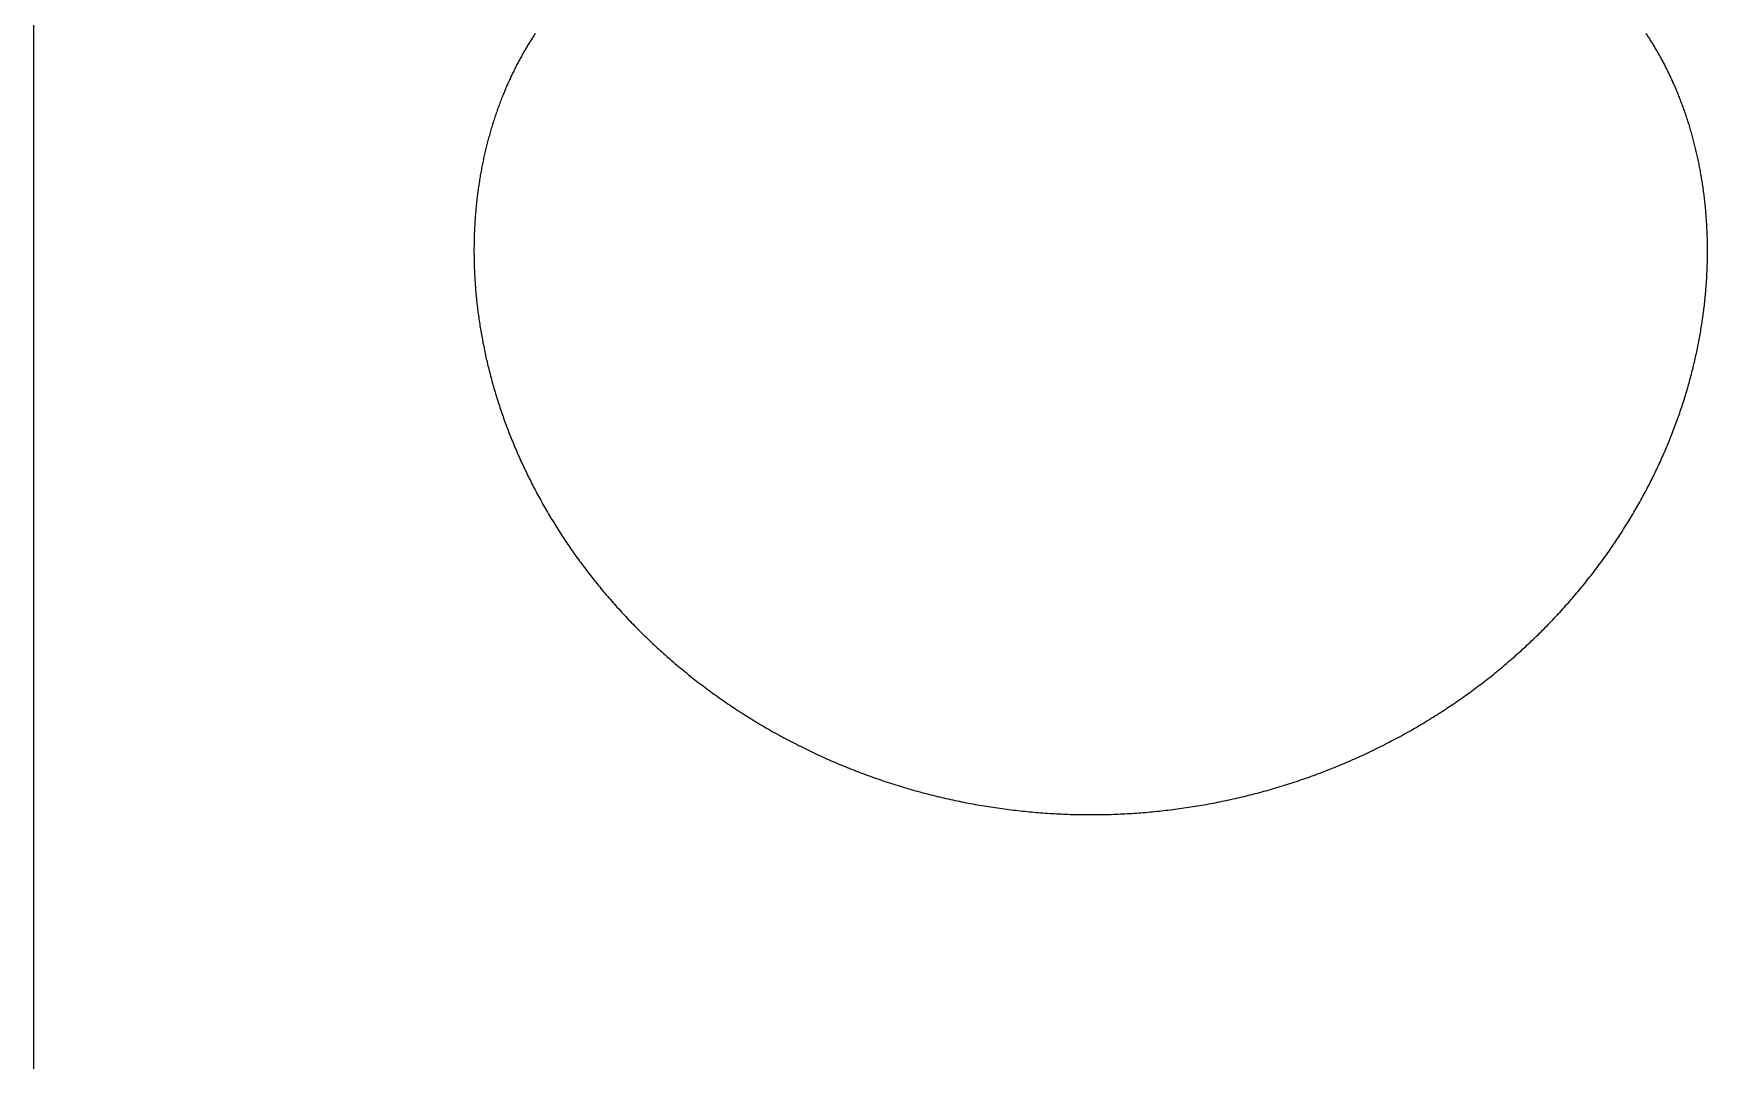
# Model space of a CAD drawing. Header units: metres. Extents: x 0 to 80, y 0 to 80.
# Drawn here: x 0 to 21.11, y 25.9 to 38.85 of the extents above; entities that cross this region are included whole.
import ezdxf

# ---------------------------------------------------------------- set-up
doc = ezdxf.new("R2010")
doc.units = ezdxf.units.M

msp = doc.modelspace()

# ---------------------------------------------------------------- linework, layer by layer
msp.add_line((0, 80), (0, 0))
at = {"layer": 'ENGRAVE'}
msp.add_lwpolyline([(6.328916, 38.850555), (6.321378, 38.839252), (6.313854, 38.827885), (6.306347, 38.816456), (6.298855, 38.804963), (6.291379, 38.793407), (6.28392, 38.781788), (6.276477, 38.770106), (6.269052, 38.75836), (6.261645, 38.746552), (6.254255, 38.73468), (6.246884, 38.722746), (6.239532, 38.710748), (6.232199, 38.698687), (6.224885, 38.686563), (6.217592, 38.674376), (6.210318, 38.662127), (6.203066, 38.649814), (6.195834, 38.637438), (6.188624, 38.625), (6.181435, 38.612499), (6.174269, 38.599935), (6.167125, 38.587308), (6.160004, 38.574618), (6.152906, 38.561866), (6.145832, 38.549051), (6.138782, 38.536174), (6.131756, 38.523234), (6.124755, 38.510232), (6.117779, 38.497167), (6.110829, 38.48404), (6.103904, 38.470851), (6.097006, 38.457599), (6.090134, 38.444285), (6.083289, 38.43091), (6.076472, 38.417472), (6.069682, 38.403972), (6.062921, 38.39041), (6.056188, 38.376787), (6.049483, 38.363101), (6.042808, 38.349354), (6.036163, 38.335546), (6.029547, 38.321676), (6.022962, 38.307744), (6.016407, 38.293752), (6.009883, 38.279698), (6.003391, 38.265582), (5.996931, 38.251406), (5.990502, 38.237169), (5.984106, 38.222871), (5.977743, 38.208512), (5.971414, 38.194093), (5.965118, 38.179612), (5.958855, 38.165072), (5.952628, 38.150471), (5.946434, 38.13581), (5.940276, 38.121088), (5.934154, 38.106307), (5.928067, 38.091466), (5.922016, 38.076564), (5.916002, 38.061604), (5.910025, 38.046583), (5.904085, 38.031503), (5.898182, 38.016364), (5.892318, 38.001166), (5.886491, 37.985908), (5.880704, 37.970592), (5.874955, 37.955217), (5.869246, 37.939783), (5.863577, 37.92429), (5.857947, 37.90874), (5.852358, 37.89313), (5.84681, 37.877463), (5.841303, 37.861738), (5.835838, 37.845955), (5.830415, 37.830114), (5.825033, 37.814216), (5.819695, 37.79826), (5.814399, 37.782247), (5.809146, 37.766177), (5.803938, 37.75005), (5.798773, 37.733866), (5.793652, 37.717626), (5.788576, 37.701329), (5.783545, 37.684976), (5.77856, 37.668567), (5.77362, 37.652102), (5.768726, 37.635581), (5.763879, 37.619004), (5.759079, 37.602372), (5.754325, 37.585685), (5.749619, 37.568943), (5.744961, 37.552145), (5.740351, 37.535293), (5.735789, 37.518387), (5.731276, 37.501426), (5.726812, 37.484411), (5.722398, 37.467342), (5.718033, 37.450219), (5.713719, 37.433043), (5.709455, 37.415813), (5.705242, 37.39853), (5.70108, 37.381194), (5.696969, 37.363805), (5.692911, 37.346364), (5.688904, 37.32887), (5.68495, 37.311324), (5.681048, 37.293726), (5.6772, 37.276076), (5.673405, 37.258375), (5.669664, 37.240622), (5.665977, 37.222818), (5.662345, 37.204963), (5.658767, 37.187058), (5.655244, 37.169102), (5.651776, 37.151095), (5.648365, 37.133039), (5.645009, 37.114933), (5.641709, 37.096777), (5.638467, 37.078572), (5.635281, 37.060318), (5.632152, 37.042015), (5.629081, 37.023663), (5.626068, 37.005263), (5.623113, 36.986814), (5.620217, 36.968318), (5.617379, 36.949773), (5.6146, 36.931182), (5.611881, 36.912543), (5.609222, 36.893857), (5.606623, 36.875124), (5.604084, 36.856345), (5.601605, 36.83752), (5.599188, 36.818649), (5.596831, 36.799732), (5.594537, 36.780769), (5.592304, 36.761761), (5.590133, 36.742709), (5.588025, 36.723611), (5.585979, 36.704469), (5.583996, 36.685283), (5.582077, 36.666053), (5.580221, 36.64678), (5.578429, 36.627463), (5.576701, 36.608102), (5.575038, 36.5887), (5.573439, 36.569254), (5.571906, 36.549766), (5.570437, 36.530236), (5.569034, 36.510665), (5.567697, 36.491052), (5.566426, 36.471398), (5.565222, 36.451703), (5.564084, 36.431967), (5.563013, 36.412191), (5.562009, 36.392375), (5.561072, 36.372519), (5.560204, 36.352624), (5.559403, 36.33269), (5.558671, 36.312717), (5.558007, 36.292705), (5.557412, 36.272655), (5.556886, 36.252567), (5.556429, 36.232441), (5.556042, 36.212278), (5.555725, 36.192078), (5.555477, 36.171841), (5.555301, 36.151568), (5.555194, 36.131258), (5.555159, 36.110913), (5.555194, 36.090532), (5.555301, 36.070116), (5.55548, 36.049665), (5.55573, 36.029179), (5.556052, 36.008659), (5.556447, 35.988105), (5.556914, 35.967517), (5.557454, 35.946896), (5.558067, 35.926242), (5.558754, 35.905556), (5.559513, 35.884837), (5.560347, 35.864086), (5.561254, 35.843303), (5.562236, 35.822489), (5.563292, 35.801644), (5.564422, 35.780768), (5.565628, 35.759861), (5.566908, 35.738925), (5.568264, 35.717959), (5.569695, 35.696963), (5.571203, 35.675938), (5.572786, 35.654885), (5.574445, 35.633803), (5.57618, 35.612693), (5.577992, 35.591556), (5.579881, 35.570391), (5.581847, 35.549199), (5.58389, 35.52798), (5.586011, 35.506736), (5.588209, 35.485465), (5.590485, 35.464168), (5.592839, 35.442846), (5.595271, 35.421499), (5.597782, 35.400128), (5.600371, 35.378732), (5.603039, 35.357313), (5.605786, 35.33587), (5.608612, 35.314404), (5.611517, 35.292915), (5.614502, 35.271403), (5.617567, 35.24987), (5.620712, 35.228314), (5.623936, 35.206738), (5.627241, 35.18514), (5.630626, 35.163522), (5.634092, 35.141883), (5.637639, 35.120225), (5.641267, 35.098547), (5.644976, 35.076849), (5.648766, 35.055133), (5.652637, 35.033399), (5.65659, 35.011646), (5.660625, 34.989876), (5.664742, 34.968088), (5.668941, 34.946284), (5.673222, 34.924463), (5.677586, 34.902625), (5.682032, 34.880772), (5.686561, 34.858903), (5.691172, 34.83702), (5.695867, 34.815121), (5.700645, 34.793209), (5.705506, 34.771282), (5.71045, 34.749342), (5.715478, 34.727388), (5.72059, 34.705422), (5.725785, 34.683443), (5.731065, 34.661453), (5.736428, 34.639451), (5.741876, 34.617437), (5.747408, 34.595413), (5.753025, 34.573378), (5.758726, 34.551333), (5.764512, 34.529278), (5.770383, 34.507214), (5.776339, 34.485142), (5.782379, 34.46306), (5.788505, 34.440971), (5.794717, 34.418873), (5.801013, 34.396769), (5.807395, 34.374657), (5.813863, 34.352539), (5.820417, 34.330415), (5.827056, 34.308285), (5.833781, 34.28615), (5.840593, 34.264009), (5.84749, 34.241865), (5.854473, 34.219716), (5.861543, 34.197563), (5.8687, 34.175407), (5.875942, 34.153247), (5.883272, 34.131086), (5.890688, 34.108922), (5.89819, 34.086756), (5.90578, 34.064589), (5.913456, 34.042421), (5.921219, 34.020253), (5.92907, 33.998084), (5.937007, 33.975916), (5.945032, 33.953748), (5.953144, 33.931581), (5.961343, 33.909416), (5.969629, 33.887253), (5.978003, 33.865092), (5.986465, 33.842934), (5.995014, 33.820779), (6.00365, 33.798627), (6.012374, 33.776479), (6.021186, 33.754336), (6.030086, 33.732197), (6.039073, 33.710064), (6.048149, 33.687936), (6.057312, 33.665814), (6.066563, 33.643698), (6.075902, 33.62159), (6.085329, 33.599488), (6.094844, 33.577394), (6.104448, 33.555308), (6.114139, 33.533231), (6.123918, 33.511163), (6.133786, 33.489103), (6.143742, 33.467054), (6.153786, 33.445014), (6.163918, 33.422986), (6.174138, 33.400968), (6.184447, 33.378961), (6.194844, 33.356966), (6.205329, 33.334984), (6.215902, 33.313014), (6.226564, 33.291056), (6.237314, 33.269113), (6.248153, 33.247183), (6.259079, 33.225268), (6.270094, 33.203367), (6.281198, 33.181481), (6.292389, 33.159611), (6.303669, 33.137757), (6.315037, 33.115919), (6.326493, 33.094098), (6.338038, 33.072294), (6.349671, 33.050507), (6.361392, 33.028739), (6.373201, 33.006989), (6.385099, 32.985258), (6.397084, 32.963546), (6.409158, 32.941854), (6.42132, 32.920182), (6.43357, 32.89853), (6.445907, 32.8769), (6.458333, 32.85529), (6.470847, 32.833703), (6.483449, 32.812138), (6.496139, 32.790595), (6.508916, 32.769075), (6.521781, 32.747579), (6.534734, 32.726106), (6.547775, 32.704658), (6.560903, 32.683235), (6.574119, 32.661836), (6.587423, 32.640464), (6.600814, 32.619117), (6.614292, 32.597796), (6.627858, 32.576502), (6.641511, 32.555235), (6.655251, 32.533996), (6.669078, 32.512785), (6.682993, 32.491603), (6.696994, 32.470449), (6.711082, 32.449324), (6.725258, 32.428229), (6.73952, 32.407164), (6.753868, 32.38613), (6.768304, 32.365126), (6.782826, 32.344154), (6.797434, 32.323214), (6.812129, 32.302305), (6.826909, 32.281429), (6.841777, 32.260587), (6.85673, 32.239777), (6.871769, 32.219001), (6.886894, 32.19826), (6.902105, 32.177553), (6.917401, 32.156881), (6.932783, 32.136245), (6.94825, 32.115644), (6.963803, 32.095079), (6.979441, 32.074552), (6.995164, 32.054061), (7.010972, 32.033607), (7.026865, 32.013192), (7.042843, 31.992815), (7.058906, 31.972476), (7.075053, 31.952177), (7.091284, 31.931917), (7.1076, 31.911697), (7.123999, 31.891517), (7.140483, 31.871378), (7.15705, 31.85128), (7.173702, 31.831223), (7.190437, 31.811208), (7.207255, 31.791236), (7.224157, 31.771306), (7.241141, 31.75142), (7.258209, 31.731577), (7.27536, 31.711777), (7.292593, 31.692022), (7.309909, 31.672312), (7.327307, 31.652647), (7.344788, 31.633027), (7.362351, 31.613453), (7.379995, 31.593926), (7.397722, 31.574445), (7.415529, 31.555011), (7.433419, 31.535624), (7.451389, 31.516286), (7.469441, 31.496995), (7.487574, 31.477753), (7.505787, 31.45856), (7.524081, 31.439417), (7.542455, 31.420323), (7.56091, 31.40128), (7.579444, 31.382286), (7.598059, 31.363344), (7.616753, 31.344454), (7.635526, 31.325614), (7.654379, 31.306827), (7.673311, 31.288093), (7.692322, 31.269411), (7.711411, 31.250782), (7.730579, 31.232207), (7.749825, 31.213686), (7.769149, 31.19522), (7.788552, 31.176808), (7.808031, 31.158451), (7.827589, 31.14015), (7.847223, 31.121904), (7.866935, 31.103715), (7.886723, 31.085582), (7.906588, 31.067506), (7.92653, 31.049488), (7.946547, 31.031527), (7.966641, 31.013624), (7.98681, 30.99578), (8.007055, 30.977994), (8.027375, 30.960268), (8.047771, 30.942601), (8.068241, 30.924994), (8.088785, 30.907447), (8.109404, 30.889961), (8.130097, 30.872536), (8.150864, 30.855172), (8.171705, 30.83787), (8.192619, 30.82063), (8.213606, 30.803452), (8.234666, 30.786337), (8.255799, 30.769285), (8.277004, 30.752296), (8.298282, 30.735371), (8.319631, 30.718511), (8.341052, 30.701714), (8.362544, 30.684983), (8.384108, 30.668317), (8.405742, 30.651716), (8.427447, 30.635181), (8.449223, 30.618713), (8.471068, 30.602311), (8.492984, 30.585975), (8.514969, 30.569707), (8.537023, 30.553507), (8.559146, 30.537374), (8.581338, 30.52131), (8.603599, 30.505314), (8.625928, 30.489387), (8.648324, 30.473529), (8.670789, 30.457741), (8.693321, 30.442023), (8.715919, 30.426375), (8.738585, 30.410797), (8.761317, 30.39529), (8.784115, 30.379855), (8.80698, 30.364491), (8.82991, 30.349198), (8.852905, 30.333978), (8.875965, 30.31883), (8.89909, 30.303755), (8.92228, 30.288753), (8.945534, 30.273824), (8.968851, 30.258969), (8.992232, 30.244189), (9.015677, 30.229482), (9.039184, 30.21485), (9.062754, 30.200293), (9.086387, 30.185811), (9.110081, 30.171404), (9.133837, 30.157074), (9.157655, 30.142819), (9.181533, 30.128641), (9.205473, 30.11454), (9.229473, 30.100515), (9.253533, 30.086568), (9.277652, 30.072699), (9.301832, 30.058907), (9.32607, 30.045194), (9.350367, 30.031559), (9.374723, 30.018002), (9.399137, 30.004525), (9.423609, 29.991127), (9.448138, 29.977809), (9.472725, 29.96457), (9.497369, 29.951412), (9.522069, 29.938334), (9.546825, 29.925337), (9.571637, 29.91242), (9.596504, 29.899585), (9.621427, 29.886832), (9.646404, 29.87416), (9.671437, 29.86157), (9.696523, 29.849063), (9.721663, 29.836638), (9.746856, 29.824296), (9.772103, 29.812037), (9.797402, 29.799861), (9.822753, 29.787769), (9.848157, 29.77576), (9.873613, 29.763836), (9.899119, 29.751996), (9.924677, 29.740241), (9.950285, 29.728571), (9.975944, 29.716986), (10.001652, 29.705486), (10.02741, 29.694071), (10.053218, 29.682743), (10.079074, 29.6715), (10.104978, 29.660344), (10.130931, 29.649274), (10.156931, 29.638291), (10.182979, 29.627395), (10.209073, 29.616587), (10.235214, 29.605865), (10.261402, 29.595232), (10.287635, 29.584686), (10.313914, 29.574228), (10.340238, 29.563859), (10.366606, 29.553578), (10.393019, 29.543387), (10.419476, 29.533284), (10.445977, 29.52327), (10.47252, 29.513346), (10.499107, 29.503511), (10.525736, 29.493766), (10.552407, 29.484111), (10.57912, 29.474547), (10.605874, 29.465073), (10.632669, 29.455689), (10.659504, 29.446397), (10.68638, 29.437195), (10.713295, 29.428085), (10.740249, 29.419066), (10.767243, 29.410139), (10.794275, 29.401303), (10.821345, 29.39256), (10.848453, 29.383909), (10.875599, 29.37535), (10.902781, 29.366883), (10.93, 29.35851), (10.957255, 29.350229), (10.984546, 29.342041), (11.011872, 29.333947), (11.039234, 29.325946), (11.066629, 29.318038), (11.094059, 29.310225), (11.121523, 29.302505), (11.14902, 29.294879), (11.17655, 29.287348), (11.204113, 29.279911), (11.231707, 29.272569), (11.259334, 29.265321), (11.286992, 29.258168), (11.31468, 29.251111), (11.342399, 29.244148), (11.370149, 29.237281), (11.397927, 29.230509), (11.425736, 29.223833), (11.453573, 29.217253), (11.481438, 29.210768), (11.509331, 29.20438), (11.537252, 29.198087), (11.565201, 29.191891), (11.593175, 29.185792), (11.621177, 29.179789), (11.649204, 29.173883), (11.677257, 29.168073), (11.705335, 29.162361), (11.733437, 29.156745), (11.761564, 29.151227), (11.789714, 29.145806), (11.817888, 29.140483), (11.846085, 29.135257), (11.874304, 29.130128), (11.902546, 29.125098), (11.930809, 29.120165), (11.959094, 29.11533), (11.987399, 29.110594), (12.015725, 29.105955), (12.044071, 29.101415), (12.072436, 29.096973), (12.100821, 29.092629), (12.129224, 29.088384), (12.157646, 29.084238), (12.186085, 29.080191), (12.214542, 29.076242), (12.243016, 29.072392), (12.271506, 29.068641), (12.300013, 29.06499), (12.328535, 29.061437), (12.357073, 29.057983), (12.385625, 29.054629), (12.414192, 29.051375), (12.442773, 29.048219), (12.471367, 29.045163), (12.499974, 29.042207), (12.528594, 29.03935), (12.557227, 29.036593), (12.585871, 29.033936), (12.614526, 29.031379), (12.643193, 29.028921), (12.67187, 29.026564), (12.700557, 29.024306), (12.729253, 29.022148), (12.757959, 29.02009), (12.786674, 29.018133), (12.815397, 29.016275), (12.844128, 29.014518), (12.872866, 29.012861), (12.901611, 29.011304), (12.930363, 29.009848), (12.959121, 29.008492), (12.987884, 29.007236), (13.016653, 29.00608), (13.045427, 29.005025), (13.074205, 29.004071), (13.102987, 29.003216), (13.131773, 29.002463), (13.160562, 29.001809), (13.189353, 29.001256), (13.218146, 29.000804), (13.246942, 29.000452), (13.275738, 29.000201), (13.304535, 29.00005), (13.333333, 29), (13.362131, 29.00005), (13.390929, 29.000201), (13.419725, 29.000452), (13.44852, 29.000804), (13.477314, 29.001256), (13.506105, 29.001809), (13.534894, 29.002463), (13.563679, 29.003216), (13.592461, 29.004071), (13.62124, 29.005025), (13.650013, 29.00608), (13.678782, 29.007236), (13.707546, 29.008492), (13.736304, 29.009848), (13.765056, 29.011304), (13.793801, 29.012861), (13.822539, 29.014518), (13.85127, 29.016275), (13.879993, 29.018133), (13.908707, 29.02009), (13.937413, 29.022148), (13.96611, 29.024306), (13.994797, 29.026564), (14.023474, 29.028921), (14.05214, 29.031379), (14.080796, 29.033936), (14.10944, 29.036593), (14.138072, 29.03935), (14.166692, 29.042207), (14.1953, 29.045163), (14.223894, 29.048219), (14.252475, 29.051375), (14.281042, 29.054629), (14.309594, 29.057983), (14.338131, 29.061437), (14.366654, 29.06499), (14.39516, 29.068641), (14.423651, 29.072392), (14.452125, 29.076242), (14.480581, 29.080191), (14.509021, 29.084238), (14.537442, 29.088384), (14.565846, 29.092629), (14.59423, 29.096973), (14.622596, 29.101415), (14.650941, 29.105955), (14.679267, 29.110594), (14.707573, 29.11533), (14.735857, 29.120165), (14.764121, 29.125098), (14.792362, 29.130128), (14.820582, 29.135257), (14.848779, 29.140483), (14.876952, 29.145806), (14.905103, 29.151227), (14.93323, 29.156745), (14.961332, 29.162361), (14.98941, 29.168073), (15.017463, 29.173883), (15.04549, 29.179789), (15.073491, 29.185792), (15.101466, 29.191891), (15.129414, 29.198087), (15.157335, 29.20438), (15.185229, 29.210768), (15.213094, 29.217253), (15.240931, 29.223833), (15.268739, 29.230509), (15.296518, 29.237281), (15.324267, 29.244148), (15.351986, 29.251111), (15.379675, 29.258168), (15.407333, 29.265321), (15.434959, 29.272569), (15.462554, 29.279911), (15.490116, 29.287348), (15.517646, 29.294879), (15.545144, 29.302505), (15.572607, 29.310225), (15.600037, 29.318038), (15.627433, 29.325946), (15.654794, 29.333947), (15.68212, 29.342041), (15.709411, 29.350229), (15.736666, 29.35851), (15.763885, 29.366883), (15.791068, 29.37535), (15.818213, 29.383909), (15.845321, 29.39256), (15.872392, 29.401303), (15.899424, 29.410139), (15.926417, 29.419066), (15.953372, 29.428085), (15.980287, 29.437195), (16.007163, 29.446397), (16.033998, 29.455689), (16.060793, 29.465073), (16.087547, 29.474547), (16.11426, 29.484111), (16.140931, 29.493766), (16.16756, 29.503511), (16.194146, 29.513346), (16.22069, 29.52327), (16.247191, 29.533284), (16.273647, 29.543387), (16.30006, 29.553578), (16.326429, 29.563859), (16.352753, 29.574228), (16.379032, 29.584686), (16.405265, 29.595232), (16.431452, 29.605865), (16.457593, 29.616587), (16.483688, 29.627395), (16.509736, 29.638291), (16.535736, 29.649274), (16.561688, 29.660344), (16.587593, 29.6715), (16.613449, 29.682743), (16.639256, 29.694071), (16.665014, 29.705486), (16.690723, 29.716986), (16.716381, 29.728571), (16.74199, 29.740241), (16.767547, 29.751996), (16.793054, 29.763836), (16.818509, 29.77576), (16.843913, 29.787769), (16.869265, 29.799861), (16.894564, 29.812037), (16.919811, 29.824296), (16.945004, 29.836638), (16.970144, 29.849063), (16.99523, 29.86157), (17.020262, 29.87416), (17.04524, 29.886832), (17.070162, 29.899585), (17.09503, 29.91242), (17.119842, 29.925337), (17.144598, 29.938334), (17.169298, 29.951412), (17.193942, 29.96457), (17.218528, 29.977809), (17.243058, 29.991127), (17.267529, 30.004525), (17.291943, 30.018002), (17.316299, 30.031559), (17.340597, 30.045194), (17.364835, 30.058907), (17.389014, 30.072699), (17.413134, 30.086568), (17.437194, 30.100515), (17.461194, 30.11454), (17.485133, 30.128641), (17.509012, 30.142819), (17.532829, 30.157074), (17.556586, 30.171404), (17.58028, 30.185811), (17.603912, 30.200293), (17.627482, 30.21485), (17.65099, 30.229482), (17.674434, 30.244189), (17.697815, 30.258969), (17.721133, 30.273824), (17.744387, 30.288753), (17.767576, 30.303755), (17.790701, 30.31883), (17.813762, 30.333978), (17.836757, 30.349198), (17.859687, 30.364491), (17.882551, 30.379855), (17.90535, 30.39529), (17.928082, 30.410797), (17.950747, 30.426375), (17.973346, 30.442023), (17.995878, 30.457741), (18.018342, 30.473529), (18.040739, 30.489387), (18.063068, 30.505314), (18.085328, 30.52131), (18.10752, 30.537374), (18.129644, 30.553507), (18.151698, 30.569707), (18.173683, 30.585975), (18.195598, 30.602311), (18.217444, 30.618713), (18.239219, 30.635181), (18.260924, 30.651716), (18.282559, 30.668317), (18.304122, 30.684983), (18.325615, 30.701714), (18.347036, 30.718511), (18.368385, 30.735371), (18.389662, 30.752296), (18.410868, 30.769285), (18.432, 30.786337), (18.45306, 30.803452), (18.474048, 30.82063), (18.494962, 30.83787), (18.515802, 30.855172), (18.536569, 30.872536), (18.557262, 30.889961), (18.577881, 30.907447), (18.598426, 30.924994), (18.618896, 30.942601), (18.639291, 30.960268), (18.659611, 30.977994), (18.679856, 30.99578), (18.700026, 31.013624), (18.720119, 31.031527), (18.740137, 31.049488), (18.760078, 31.067506), (18.779943, 31.085582), (18.799732, 31.103715), (18.819443, 31.121904), (18.839078, 31.14015), (18.858635, 31.158451), (18.878115, 31.176808), (18.897517, 31.19522), (18.916842, 31.213686), (18.936088, 31.232207), (18.955256, 31.250782), (18.974345, 31.269411), (18.993356, 31.288093), (19.012288, 31.306827), (19.03114, 31.325614), (19.049914, 31.344454), (19.068608, 31.363344), (19.087222, 31.382286), (19.105757, 31.40128), (19.124211, 31.420323), (19.142586, 31.439417), (19.16088, 31.45856), (19.179093, 31.477753), (19.197226, 31.496995), (19.215277, 31.516286), (19.233248, 31.535624), (19.251137, 31.555011), (19.268945, 31.574445), (19.286671, 31.593926), (19.304316, 31.613453), (19.321879, 31.633027), (19.339359, 31.652647), (19.356758, 31.672312), (19.374073, 31.692022), (19.391307, 31.711777), (19.408458, 31.731577), (19.425525, 31.75142), (19.44251, 31.771306), (19.459412, 31.791236), (19.47623, 31.811208), (19.492965, 31.831223), (19.509616, 31.85128), (19.526184, 31.871378), (19.542667, 31.891517), (19.559067, 31.911697), (19.575383, 31.931917), (19.591614, 31.952177), (19.607761, 31.972476), (19.623823, 31.992815), (19.639801, 32.013192), (19.655694, 32.033607), (19.671502, 32.054061), (19.687225, 32.074552), (19.702864, 32.095079), (19.718416, 32.115644), (19.733884, 32.136245), (19.749266, 32.156881), (19.764562, 32.177553), (19.779773, 32.19826), (19.794898, 32.219001), (19.809937, 32.239777), (19.82489, 32.260587), (19.839757, 32.281429), (19.854538, 32.302305), (19.869233, 32.323214), (19.883841, 32.344154), (19.898363, 32.365126), (19.912798, 32.38613), (19.927147, 32.407164), (19.941409, 32.428229), (19.955584, 32.449324), (19.969673, 32.470449), (19.983674, 32.491603), (19.997588, 32.512785), (20.011416, 32.533996), (20.025156, 32.555235), (20.038809, 32.576502), (20.052375, 32.597796), (20.065853, 32.619117), (20.079244, 32.640464), (20.092547, 32.661836), (20.105763, 32.683235), (20.118892, 32.704658), (20.131932, 32.726106), (20.144885, 32.747579), (20.157751, 32.769075), (20.170528, 32.790595), (20.183218, 32.812138), (20.195819, 32.833703), (20.208333, 32.85529), (20.220759, 32.8769), (20.233097, 32.89853), (20.245347, 32.920182), (20.257509, 32.941854), (20.269582, 32.963546), (20.281568, 32.985258), (20.293465, 33.006989), (20.305275, 33.028739), (20.316996, 33.050507), (20.328629, 33.072294), (20.340173, 33.094098), (20.35163, 33.115919), (20.362998, 33.137757), (20.374278, 33.159611), (20.385469, 33.181481), (20.396572, 33.203367), (20.407587, 33.225268), (20.418514, 33.247183), (20.429352, 33.269113), (20.440102, 33.291056), (20.450764, 33.313014), (20.461338, 33.334984), (20.471823, 33.356966), (20.48222, 33.378961), (20.492528, 33.400968), (20.502749, 33.422986), (20.512881, 33.445014), (20.522925, 33.467054), (20.532881, 33.489103), (20.542748, 33.511163), (20.552528, 33.533231), (20.562219, 33.555308), (20.571822, 33.577394), (20.581337, 33.599488), (20.590764, 33.62159), (20.600104, 33.643698), (20.609355, 33.665814), (20.618518, 33.687936), (20.627593, 33.710064), (20.636581, 33.732197), (20.64548, 33.754336), (20.654292, 33.776479), (20.663017, 33.798627), (20.671653, 33.820779), (20.680202, 33.842934), (20.688663, 33.865092), (20.697037, 33.887253), (20.705324, 33.909416), (20.713523, 33.931581), (20.721635, 33.953748), (20.72966, 33.975916), (20.737597, 33.998084), (20.745447, 34.020253), (20.753211, 34.042421), (20.760887, 34.064589), (20.768476, 34.086756), (20.775979, 34.108922), (20.783395, 34.131086), (20.790724, 34.153247), (20.797967, 34.175407), (20.805123, 34.197563), (20.812193, 34.219716), (20.819177, 34.241865), (20.826074, 34.264009), (20.832885, 34.28615), (20.839611, 34.308285), (20.84625, 34.330415), (20.852803, 34.352539), (20.859271, 34.374657), (20.865653, 34.396769), (20.87195, 34.418873), (20.878161, 34.440971), (20.884287, 34.46306), (20.890328, 34.485142), (20.896284, 34.507214), (20.902155, 34.529278), (20.907941, 34.551333), (20.913642, 34.573378), (20.919258, 34.595413), (20.924791, 34.617437), (20.930238, 34.639451), (20.935602, 34.661453), (20.940881, 34.683443), (20.946077, 34.705422), (20.951189, 34.727388), (20.956217, 34.749342), (20.961161, 34.771282), (20.966022, 34.793209), (20.9708, 34.815121), (20.975495, 34.83702), (20.980106, 34.858903), (20.984635, 34.880772), (20.989081, 34.902625), (20.993445, 34.924463), (20.997726, 34.946284), (21.001925, 34.968088), (21.006041, 34.989876), (21.010076, 35.011646), (21.014029, 35.033399), (21.017901, 35.055133), (21.021691, 35.076849), (21.0254, 35.098547), (21.029028, 35.120225), (21.032574, 35.141883), (21.03604, 35.163522), (21.039426, 35.18514), (21.04273, 35.206738), (21.045955, 35.228314), (21.0491, 35.24987), (21.052164, 35.271403), (21.055149, 35.292915), (21.058055, 35.314404), (21.060881, 35.33587), (21.063628, 35.357313), (21.066296, 35.378732), (21.068885, 35.400128), (21.071395, 35.421499), (21.073828, 35.442846), (21.076182, 35.464168), (21.078458, 35.485465), (21.080656, 35.506736), (21.082776, 35.52798), (21.084819, 35.549199), (21.086785, 35.570391), (21.088674, 35.591556), (21.090486, 35.612693), (21.092222, 35.633803), (21.093881, 35.654885), (21.095464, 35.675938), (21.096971, 35.696963), (21.098403, 35.717959), (21.099758, 35.738925), (21.101039, 35.759861), (21.102244, 35.780768), (21.103375, 35.801644), (21.104431, 35.822489), (21.105413, 35.843303), (21.10632, 35.864086), (21.107153, 35.884837), (21.107913, 35.905556), (21.108599, 35.926242), (21.109212, 35.946896), (21.109752, 35.967517), (21.11022, 35.988105), (21.110614, 36.008659), (21.110937, 36.029179), (21.111187, 36.049665), (21.111365, 36.070116), (21.111472, 36.090532), (21.111508, 36.110913), (21.111472, 36.131258), (21.111366, 36.151568), (21.111189, 36.171841), (21.110942, 36.192078), (21.110625, 36.212278), (21.110237, 36.232441), (21.109781, 36.252567), (21.109255, 36.272655), (21.10866, 36.292705), (21.107996, 36.312717), (21.107263, 36.33269), (21.106463, 36.352624), (21.105594, 36.372519), (21.104658, 36.392375), (21.103654, 36.412191), (21.102583, 36.431967), (21.101445, 36.451703), (21.10024, 36.471398), (21.09897, 36.491052), (21.097632, 36.510665), (21.09623, 36.530236), (21.094761, 36.549766), (21.093227, 36.569254), (21.091629, 36.5887), (21.089965, 36.608102), (21.088237, 36.627463), (21.086445, 36.64678), (21.08459, 36.666053), (21.08267, 36.685283), (21.080688, 36.704469), (21.078642, 36.723611), (21.076534, 36.742709), (21.074363, 36.761761), (21.07213, 36.780769), (21.069835, 36.799732), (21.067479, 36.818649), (21.065061, 36.83752), (21.062583, 36.856345), (21.060044, 36.875124), (21.057445, 36.893857), (21.054785, 36.912543), (21.052066, 36.931182), (21.049288, 36.949773), (21.04645, 36.968318), (21.043554, 36.986814), (21.040599, 37.005263), (21.037585, 37.023663), (21.034514, 37.042015), (21.031386, 37.060318), (21.0282, 37.078572), (21.024957, 37.096777), (21.021658, 37.114933), (21.018302, 37.133039), (21.01489, 37.151095), (21.011423, 37.169102), (21.0079, 37.187058), (21.004322, 37.204963), (21.000689, 37.222818), (20.997002, 37.240622), (20.993261, 37.258375), (20.989467, 37.276076), (20.985618, 37.293726), (20.981717, 37.311324), (20.977763, 37.32887), (20.973756, 37.346364), (20.969697, 37.363805), (20.965587, 37.381194), (20.961425, 37.39853), (20.957212, 37.415813), (20.952948, 37.433043), (20.948633, 37.450219), (20.944269, 37.467342), (20.939855, 37.484411), (20.935391, 37.501426), (20.930878, 37.518387), (20.926316, 37.535293), (20.921706, 37.552145), (20.917048, 37.568943), (20.912342, 37.585685), (20.907588, 37.602372), (20.902788, 37.619004), (20.89794, 37.635581), (20.893047, 37.652102), (20.888107, 37.668567), (20.883121, 37.684976), (20.87809, 37.701329), (20.873015, 37.717626), (20.867894, 37.733866), (20.862729, 37.75005), (20.85752, 37.766177), (20.852268, 37.782247), (20.846972, 37.79826), (20.841633, 37.814216), (20.836252, 37.830114), (20.830829, 37.845955), (20.825363, 37.861738), (20.819856, 37.877463), (20.814308, 37.89313), (20.808719, 37.90874), (20.80309, 37.92429), (20.797421, 37.939783), (20.791711, 37.955217), (20.785963, 37.970592), (20.780175, 37.985908), (20.774349, 38.001166), (20.768485, 38.016364), (20.762582, 38.031503), (20.756642, 38.046583), (20.750665, 38.061604), (20.74465, 38.076564), (20.7386, 38.091466), (20.732513, 38.106307), (20.72639, 38.121088), (20.720232, 38.13581), (20.714039, 38.150471), (20.707811, 38.165072), (20.701549, 38.179612), (20.695253, 38.194093), (20.688923, 38.208512), (20.68256, 38.222871), (20.676164, 38.237169), (20.669736, 38.251406), (20.663276, 38.265582), (20.656783, 38.279698), (20.65026, 38.293752), (20.643705, 38.307744), (20.63712, 38.321676), (20.630504, 38.335546), (20.623859, 38.349354), (20.617183, 38.363101), (20.610479, 38.376787), (20.603746, 38.39041), (20.596984, 38.403972), (20.590195, 38.417472), (20.583377, 38.43091), (20.576532, 38.444285), (20.569661, 38.457599), (20.562762, 38.470851), (20.555838, 38.48404), (20.548887, 38.497167), (20.541912, 38.510232), (20.534911, 38.523234), (20.527885, 38.536174), (20.520835, 38.549051), (20.513761, 38.561866), (20.506663, 38.574618), (20.499542, 38.587308), (20.492398, 38.599935), (20.485231, 38.612499), (20.478043, 38.625), (20.470833, 38.637438), (20.463601, 38.649814), (20.456348, 38.662127), (20.449075, 38.674376), (20.441781, 38.686563), (20.434468, 38.698687), (20.427135, 38.710748), (20.419782, 38.722746), (20.412411, 38.73468), (20.405022, 38.746552), (20.397615, 38.75836), (20.39019, 38.770106), (20.382747, 38.781788), (20.375288, 38.793407), (20.367812, 38.804963), (20.36032, 38.816456), (20.352812, 38.827885), (20.345289, 38.839252), (20.337751, 38.850555)], dxfattribs=at)

doc.saveas('drawing.dxf')
